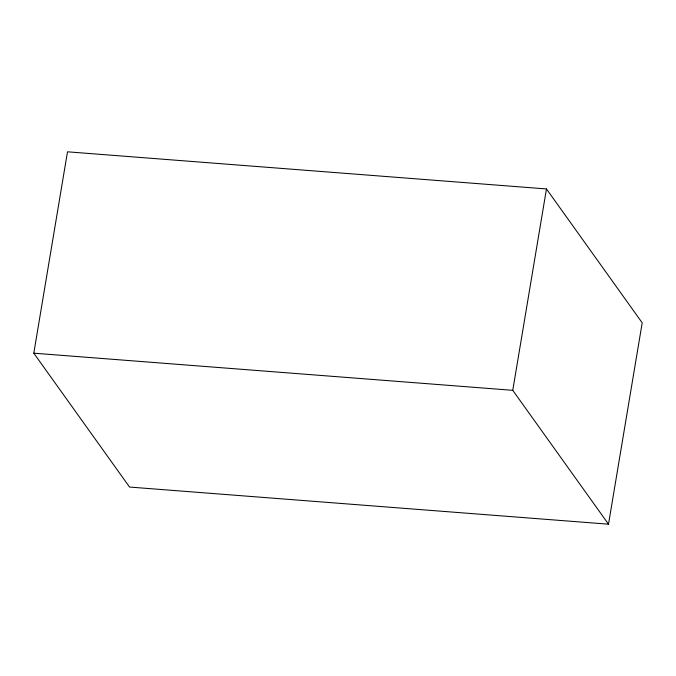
<?xml version="1.0" encoding="UTF-8"?>
<svg xmlns="http://www.w3.org/2000/svg" width="676" height="676" viewBox="0 0 676 676"><rect width="100%" height="100%" fill="white"/><g stroke="black" fill="none" stroke-linecap="round" stroke-linejoin="round"><path stroke-width="1.01" d="M33.8 353.185L67.499 151.813L546.462 188.95L642.2 322.815L608.501 524.187L129.538 487.05L33.8 353.185L512.763 390.322L608.501 524.187M512.763 390.322L546.462 188.95"/></g></svg>
